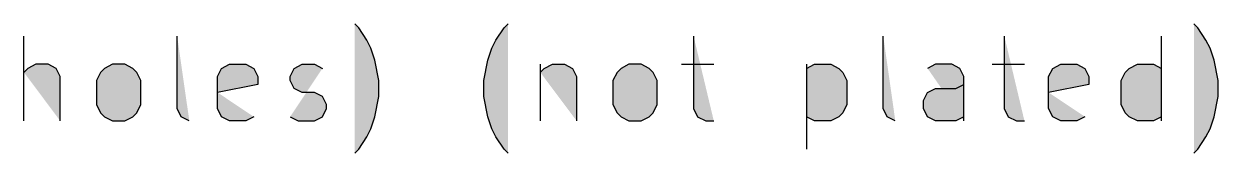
# Model space of a CAD drawing. Header units: millimetres. Extents: x 261 to 540, y 298 to 461.
# Drawn here: x 420.3 to 540.2, y 298.5 to 311.5 of the extents above; entities that cross this region are included whole.
import ezdxf

# ---------------------------------------------------------------- set-up
doc = ezdxf.new("R2010")
doc.units = ezdxf.units.MM
doc.header["$MEASUREMENT"] = 0
doc.layers.add('Layer 1', color=7, linetype='Continuous', lineweight=0)

# ---------------------------------------------------------------- blocks, each defined once
blk = doc.blocks.new('Block_4')
at = {"layer": 'Layer 1', "transparency": 33554687}
h = blk.add_hatch(color=7, dxfattribs=at)
h.dxf.hatch_style = 2
edge = h.paths.add_edge_path()
edge.add_spline(control_points=[(453.54, 298.49), (453.54, 298.49), (453.95, 298.89), (453.95, 298.89), (453.95, 298.89), (454.75, 300.11), (454.75, 300.11), (454.75, 300.11), (455.16, 300.92), (455.16, 300.92), (455.16, 300.92), (455.57, 302.13), (455.57, 302.13), (455.57, 302.13), (455.97, 304.16), (455.97, 304.16), (455.97, 304.16), (455.97, 305.78), (455.97, 305.78), (455.97, 305.78), (455.57, 307.8), (455.57, 307.8), (455.57, 307.8), (455.16, 309.02), (455.16, 309.02), (455.16, 309.02), (454.75, 309.83), (454.75, 309.83), (454.75, 309.83), (453.95, 311.04), (453.95, 311.04), (453.95, 311.04), (453.54, 311.45), (453.54, 311.45)], knot_values=[0, 0, 0, 0, 1, 1, 1, 2, 2, 2, 3, 3, 3, 4, 4, 4, 5, 5, 5, 6, 6, 6, 7, 7, 7, 8, 8, 8, 9, 9, 9, 10, 10, 10, 11, 11, 11, 11], degree=3, periodic=0)
edge.add_line((453.54, 311.45), (453.54, 298.49))
h = blk.add_hatch(color=7, dxfattribs=at)
h.dxf.hatch_style = 2
edge = h.paths.add_edge_path()
edge.add_spline(control_points=[(468.93, 298.49), (468.93, 298.49), (468.53, 298.89), (468.53, 298.89), (468.53, 298.89), (467.71, 300.11), (467.71, 300.11), (467.71, 300.11), (467.31, 300.92), (467.31, 300.92), (467.31, 300.92), (466.91, 302.13), (466.91, 302.13), (466.91, 302.13), (466.5, 304.16), (466.5, 304.16), (466.5, 304.16), (466.5, 305.78), (466.5, 305.78), (466.5, 305.78), (466.91, 307.8), (466.91, 307.8), (466.91, 307.8), (467.31, 309.02), (467.31, 309.02), (467.31, 309.02), (467.71, 309.83), (467.71, 309.83), (467.71, 309.83), (468.53, 311.04), (468.53, 311.04), (468.53, 311.04), (468.93, 311.45), (468.93, 311.45)], knot_values=[0, 0, 0, 0, 1, 1, 1, 2, 2, 2, 3, 3, 3, 4, 4, 4, 5, 5, 5, 6, 6, 6, 7, 7, 7, 8, 8, 8, 9, 9, 9, 10, 10, 10, 11, 11, 11, 11], degree=3, periodic=0)
edge.add_line((468.93, 311.45), (468.93, 298.49))
h = blk.add_hatch(color=7, dxfattribs=at)
h.dxf.hatch_style = 2
edge = h.paths.add_edge_path()
edge.add_spline(control_points=[(537.77, 298.49), (537.77, 298.49), (538.18, 298.89), (538.18, 298.89), (538.18, 298.89), (538.98, 300.11), (538.98, 300.11), (538.98, 300.11), (539.39, 300.92), (539.39, 300.92), (539.39, 300.92), (539.79, 302.13), (539.79, 302.13), (539.79, 302.13), (540.2, 304.16), (540.2, 304.16), (540.2, 304.16), (540.2, 305.78), (540.2, 305.78), (540.2, 305.78), (539.79, 307.8), (539.79, 307.8), (539.79, 307.8), (539.39, 309.02), (539.39, 309.02), (539.39, 309.02), (538.98, 309.83), (538.98, 309.83), (538.98, 309.83), (538.18, 311.04), (538.18, 311.04), (538.18, 311.04), (537.77, 311.45), (537.77, 311.45)], knot_values=[0, 0, 0, 0, 1, 1, 1, 2, 2, 2, 3, 3, 3, 4, 4, 4, 5, 5, 5, 6, 6, 6, 7, 7, 7, 8, 8, 8, 9, 9, 9, 10, 10, 10, 11, 11, 11, 11], degree=3, periodic=0)
edge.add_line((537.77, 311.45), (537.77, 298.49))
h = blk.add_hatch(color=7, dxfattribs=at)
h.dxf.hatch_style = 2
edge = h.paths.add_edge_path()
edge.add_spline(control_points=[(420.34, 301.73), (420.34, 301.73), (420.34, 310.23), (420.34, 310.23)], knot_values=[0, 0, 0, 0, 1, 1, 1, 1], degree=3, periodic=0)
edge.add_line((420.34, 310.23), (420.34, 301.73))
h = blk.add_hatch(color=7, dxfattribs=at)
h.dxf.hatch_style = 2
edge = h.paths.add_edge_path()
edge.add_spline(control_points=[(436.94, 301.73), (436.94, 301.73), (436.13, 302.13), (436.13, 302.13), (436.13, 302.13), (435.72, 302.95), (435.72, 302.95), (435.72, 302.95), (435.72, 310.23), (435.72, 310.23)], knot_values=[0, 0, 0, 0, 1, 1, 1, 2, 2, 2, 3, 3, 3, 3], degree=3, periodic=0)
edge.add_line((435.72, 310.23), (436.94, 301.73))
h = blk.add_hatch(color=7, dxfattribs=at)
h.dxf.hatch_style = 2
edge = h.paths.add_edge_path()
edge.add_spline(control_points=[(487.55, 310.23), (487.55, 310.23), (487.55, 302.95), (487.55, 302.95), (487.55, 302.95), (487.96, 302.13), (487.96, 302.13), (487.96, 302.13), (488.77, 301.73), (488.77, 301.73), (488.77, 301.73), (489.58, 301.73), (489.58, 301.73)], knot_values=[0, 0, 0, 0, 1, 1, 1, 2, 2, 2, 3, 3, 3, 4, 4, 4, 4], degree=3, periodic=0)
edge.add_line((489.58, 301.73), (487.55, 310.23))
h = blk.add_hatch(color=7, dxfattribs=at)
h.dxf.hatch_style = 2
edge = h.paths.add_edge_path()
edge.add_spline(control_points=[(507.8, 301.73), (507.8, 301.73), (506.99, 302.13), (506.99, 302.13), (506.99, 302.13), (506.59, 302.95), (506.59, 302.95), (506.59, 302.95), (506.59, 310.23), (506.59, 310.23)], knot_values=[0, 0, 0, 0, 1, 1, 1, 2, 2, 2, 3, 3, 3, 3], degree=3, periodic=0)
edge.add_line((506.59, 310.23), (507.8, 301.73))
h = blk.add_hatch(color=7, dxfattribs=at)
h.dxf.hatch_style = 2
edge = h.paths.add_edge_path()
edge.add_spline(control_points=[(518.74, 310.23), (518.74, 310.23), (518.74, 302.95), (518.74, 302.95), (518.74, 302.95), (519.14, 302.13), (519.14, 302.13), (519.14, 302.13), (519.95, 301.73), (519.95, 301.73), (519.95, 301.73), (520.76, 301.73), (520.76, 301.73)], knot_values=[0, 0, 0, 0, 1, 1, 1, 2, 2, 2, 3, 3, 3, 4, 4, 4, 4], degree=3, periodic=0)
edge.add_line((520.76, 301.73), (518.74, 310.23))
h = blk.add_hatch(color=7, dxfattribs=at)
h.dxf.hatch_style = 2
edge = h.paths.add_edge_path()
edge.add_spline(control_points=[(534.53, 301.73), (534.53, 301.73), (534.53, 310.23), (534.53, 310.23)], knot_values=[0, 0, 0, 0, 1, 1, 1, 1], degree=3, periodic=0)
edge.add_line((534.53, 310.23), (534.53, 301.73))
h = blk.add_hatch(color=7, dxfattribs=at)
h.dxf.hatch_style = 2
edge = h.paths.add_edge_path()
edge.add_spline(control_points=[(423.98, 301.73), (423.98, 301.73), (423.98, 306.18), (423.98, 306.18), (423.98, 306.18), (423.58, 306.99), (423.58, 306.99), (423.58, 306.99), (422.76, 307.4), (422.76, 307.4), (422.76, 307.4), (421.55, 307.4), (421.55, 307.4), (421.55, 307.4), (420.74, 306.99), (420.74, 306.99), (420.74, 306.99), (420.34, 306.59), (420.34, 306.59)], knot_values=[0, 0, 0, 0, 1, 1, 1, 2, 2, 2, 3, 3, 3, 4, 4, 4, 5, 5, 5, 6, 6, 6, 6], degree=3, periodic=0)
edge.add_line((420.34, 306.59), (423.98, 301.73))
h = blk.add_hatch(color=7, dxfattribs=at)
h.dxf.hatch_style = 2
edge = h.paths.add_edge_path()
edge.add_spline(control_points=[(429.24, 301.73), (429.24, 301.73), (428.44, 302.13), (428.44, 302.13), (428.44, 302.13), (428.03, 302.54), (428.03, 302.54), (428.03, 302.54), (427.62, 303.35), (427.62, 303.35), (427.62, 303.35), (427.62, 305.78), (427.62, 305.78), (427.62, 305.78), (428.03, 306.59), (428.03, 306.59), (428.03, 306.59), (428.44, 306.99), (428.44, 306.99), (428.44, 306.99), (429.24, 307.4), (429.24, 307.4), (429.24, 307.4), (430.46, 307.4), (430.46, 307.4), (430.46, 307.4), (431.27, 306.99), (431.27, 306.99), (431.27, 306.99), (431.68, 306.59), (431.68, 306.59), (431.68, 306.59), (432.08, 305.78), (432.08, 305.78), (432.08, 305.78), (432.08, 303.35), (432.08, 303.35), (432.08, 303.35), (431.68, 302.54), (431.68, 302.54), (431.68, 302.54), (431.27, 302.13), (431.27, 302.13), (431.27, 302.13), (430.46, 301.73), (430.46, 301.73), (430.46, 301.73), (429.24, 301.73), (429.24, 301.73)], knot_values=[0, 0, 0, 0, 1, 1, 1, 2, 2, 2, 3, 3, 3, 4, 4, 4, 5, 5, 5, 6, 6, 6, 7, 7, 7, 8, 8, 8, 9, 9, 9, 10, 10, 10, 11, 11, 11, 12, 12, 12, 13, 13, 13, 14, 14, 14, 15, 15, 15, 16, 16, 16, 16], degree=3, periodic=0)
edge.add_line((429.24, 301.73), (429.24, 301.73))
h = blk.add_hatch(color=7, dxfattribs=at)
h.dxf.hatch_style = 2
edge = h.paths.add_edge_path()
edge.add_spline(control_points=[(443.42, 302.13), (443.42, 302.13), (442.61, 301.73), (442.61, 301.73), (442.61, 301.73), (440.99, 301.73), (440.99, 301.73), (440.99, 301.73), (440.18, 302.13), (440.18, 302.13), (440.18, 302.13), (439.77, 302.95), (439.77, 302.95), (439.77, 302.95), (439.77, 306.18), (439.77, 306.18), (439.77, 306.18), (440.18, 306.99), (440.18, 306.99), (440.18, 306.99), (440.99, 307.4), (440.99, 307.4), (440.99, 307.4), (442.61, 307.4), (442.61, 307.4), (442.61, 307.4), (443.42, 306.99), (443.42, 306.99), (443.42, 306.99), (443.82, 306.18), (443.82, 306.18), (443.82, 306.18), (443.82, 305.37), (443.82, 305.37), (443.82, 305.37), (439.77, 304.57), (439.77, 304.57)], knot_values=[0, 0, 0, 0, 1, 1, 1, 2, 2, 2, 3, 3, 3, 4, 4, 4, 5, 5, 5, 6, 6, 6, 7, 7, 7, 8, 8, 8, 9, 9, 9, 10, 10, 10, 11, 11, 11, 12, 12, 12, 12], degree=3, periodic=0)
edge.add_line((439.77, 304.57), (443.42, 302.13))
h = blk.add_hatch(color=7, dxfattribs=at)
h.dxf.hatch_style = 2
edge = h.paths.add_edge_path()
edge.add_spline(control_points=[(447.06, 302.13), (447.06, 302.13), (447.87, 301.73), (447.87, 301.73), (447.87, 301.73), (449.49, 301.73), (449.49, 301.73), (449.49, 301.73), (450.3, 302.13), (450.3, 302.13), (450.3, 302.13), (450.71, 302.95), (450.71, 302.95), (450.71, 302.95), (450.71, 303.35), (450.71, 303.35), (450.71, 303.35), (450.3, 304.16), (450.3, 304.16), (450.3, 304.16), (449.49, 304.57), (449.49, 304.57), (449.49, 304.57), (448.28, 304.57), (448.28, 304.57), (448.28, 304.57), (447.47, 304.97), (447.47, 304.97), (447.47, 304.97), (447.06, 305.78), (447.06, 305.78), (447.06, 305.78), (447.06, 306.18), (447.06, 306.18), (447.06, 306.18), (447.47, 306.99), (447.47, 306.99), (447.47, 306.99), (448.28, 307.4), (448.28, 307.4), (448.28, 307.4), (449.49, 307.4), (449.49, 307.4), (449.49, 307.4), (450.3, 306.99), (450.3, 306.99)], knot_values=[0, 0, 0, 0, 1, 1, 1, 2, 2, 2, 3, 3, 3, 4, 4, 4, 5, 5, 5, 6, 6, 6, 7, 7, 7, 8, 8, 8, 9, 9, 9, 10, 10, 10, 11, 11, 11, 12, 12, 12, 13, 13, 13, 14, 14, 14, 15, 15, 15, 15], degree=3, periodic=0)
edge.add_line((450.3, 306.99), (447.06, 302.13))
h = blk.add_hatch(color=7, dxfattribs=at)
h.dxf.hatch_style = 2
edge = h.paths.add_edge_path()
edge.add_spline(control_points=[(472.17, 307.4), (472.17, 307.4), (472.17, 301.73), (472.17, 301.73)], knot_values=[0, 0, 0, 0, 1, 1, 1, 1], degree=3, periodic=0)
edge.add_line((472.17, 301.73), (472.17, 307.4))
h = blk.add_hatch(color=7, dxfattribs=at)
h.dxf.hatch_style = 2
edge = h.paths.add_edge_path()
edge.add_spline(control_points=[(472.17, 306.59), (472.17, 306.59), (472.57, 306.99), (472.57, 306.99), (472.57, 306.99), (473.39, 307.4), (473.39, 307.4), (473.39, 307.4), (474.59, 307.4), (474.59, 307.4), (474.59, 307.4), (475.41, 306.99), (475.41, 306.99), (475.41, 306.99), (475.81, 306.18), (475.81, 306.18), (475.81, 306.18), (475.81, 301.73), (475.81, 301.73)], knot_values=[0, 0, 0, 0, 1, 1, 1, 2, 2, 2, 3, 3, 3, 4, 4, 4, 5, 5, 5, 6, 6, 6, 6], degree=3, periodic=0)
edge.add_line((475.81, 301.73), (472.17, 306.59))
h = blk.add_hatch(color=7, dxfattribs=at)
h.dxf.hatch_style = 2
edge = h.paths.add_edge_path()
edge.add_spline(control_points=[(481.07, 301.73), (481.07, 301.73), (480.27, 302.13), (480.27, 302.13), (480.27, 302.13), (479.87, 302.54), (479.87, 302.54), (479.87, 302.54), (479.45, 303.35), (479.45, 303.35), (479.45, 303.35), (479.45, 305.78), (479.45, 305.78), (479.45, 305.78), (479.87, 306.59), (479.87, 306.59), (479.87, 306.59), (480.27, 306.99), (480.27, 306.99), (480.27, 306.99), (481.07, 307.4), (481.07, 307.4), (481.07, 307.4), (482.29, 307.4), (482.29, 307.4), (482.29, 307.4), (483.1, 306.99), (483.1, 306.99), (483.1, 306.99), (483.51, 306.59), (483.51, 306.59), (483.51, 306.59), (483.91, 305.78), (483.91, 305.78), (483.91, 305.78), (483.91, 303.35), (483.91, 303.35), (483.91, 303.35), (483.51, 302.54), (483.51, 302.54), (483.51, 302.54), (483.1, 302.13), (483.1, 302.13), (483.1, 302.13), (482.29, 301.73), (482.29, 301.73), (482.29, 301.73), (481.07, 301.73), (481.07, 301.73)], knot_values=[0, 0, 0, 0, 1, 1, 1, 2, 2, 2, 3, 3, 3, 4, 4, 4, 5, 5, 5, 6, 6, 6, 7, 7, 7, 8, 8, 8, 9, 9, 9, 10, 10, 10, 11, 11, 11, 12, 12, 12, 13, 13, 13, 14, 14, 14, 15, 15, 15, 16, 16, 16, 16], degree=3, periodic=0)
edge.add_line((481.07, 301.73), (481.07, 301.73))
h = blk.add_hatch(color=7, dxfattribs=at)
h.dxf.hatch_style = 2
edge = h.paths.add_edge_path()
edge.add_spline(control_points=[(486.34, 307.4), (486.34, 307.4), (489.58, 307.4), (489.58, 307.4)], knot_values=[0, 0, 0, 0, 1, 1, 1, 1], degree=3, periodic=0)
edge.add_line((489.58, 307.4), (486.34, 307.4))
h = blk.add_hatch(color=7, dxfattribs=at)
h.dxf.hatch_style = 2
edge = h.paths.add_edge_path()
edge.add_spline(control_points=[(498.89, 307.4), (498.89, 307.4), (498.89, 298.89), (498.89, 298.89)], knot_values=[0, 0, 0, 0, 1, 1, 1, 1], degree=3, periodic=0)
edge.add_line((498.89, 298.89), (498.89, 307.4))
h = blk.add_hatch(color=7, dxfattribs=at)
h.dxf.hatch_style = 2
edge = h.paths.add_edge_path()
edge.add_spline(control_points=[(498.89, 306.99), (498.89, 306.99), (499.7, 307.4), (499.7, 307.4), (499.7, 307.4), (501.32, 307.4), (501.32, 307.4), (501.32, 307.4), (502.13, 306.99), (502.13, 306.99), (502.13, 306.99), (502.54, 306.59), (502.54, 306.59), (502.54, 306.59), (502.94, 305.78), (502.94, 305.78), (502.94, 305.78), (502.94, 303.35), (502.94, 303.35), (502.94, 303.35), (502.54, 302.54), (502.54, 302.54), (502.54, 302.54), (502.13, 302.13), (502.13, 302.13), (502.13, 302.13), (501.32, 301.73), (501.32, 301.73), (501.32, 301.73), (499.7, 301.73), (499.7, 301.73), (499.7, 301.73), (498.89, 302.13), (498.89, 302.13)], knot_values=[0, 0, 0, 0, 1, 1, 1, 2, 2, 2, 3, 3, 3, 4, 4, 4, 5, 5, 5, 6, 6, 6, 7, 7, 7, 8, 8, 8, 9, 9, 9, 10, 10, 10, 11, 11, 11, 11], degree=3, periodic=0)
edge.add_line((498.89, 302.13), (498.89, 306.99))
h = blk.add_hatch(color=7, dxfattribs=at)
h.dxf.hatch_style = 2
edge = h.paths.add_edge_path()
edge.add_spline(control_points=[(514.68, 301.73), (514.68, 301.73), (514.68, 306.18), (514.68, 306.18), (514.68, 306.18), (514.28, 306.99), (514.28, 306.99), (514.28, 306.99), (513.47, 307.4), (513.47, 307.4), (513.47, 307.4), (511.85, 307.4), (511.85, 307.4), (511.85, 307.4), (511.04, 306.99), (511.04, 306.99)], knot_values=[0, 0, 0, 0, 1, 1, 1, 2, 2, 2, 3, 3, 3, 4, 4, 4, 5, 5, 5, 5], degree=3, periodic=0)
edge.add_line((511.04, 306.99), (514.68, 301.73))
h = blk.add_hatch(color=7, dxfattribs=at)
h.dxf.hatch_style = 2
edge = h.paths.add_edge_path()
edge.add_spline(control_points=[(517.52, 307.4), (517.52, 307.4), (520.76, 307.4), (520.76, 307.4)], knot_values=[0, 0, 0, 0, 1, 1, 1, 1], degree=3, periodic=0)
edge.add_line((520.76, 307.4), (517.52, 307.4))
h = blk.add_hatch(color=7, dxfattribs=at)
h.dxf.hatch_style = 2
edge = h.paths.add_edge_path()
edge.add_spline(control_points=[(526.84, 302.13), (526.84, 302.13), (526.02, 301.73), (526.02, 301.73), (526.02, 301.73), (524.4, 301.73), (524.4, 301.73), (524.4, 301.73), (523.6, 302.13), (523.6, 302.13), (523.6, 302.13), (523.19, 302.95), (523.19, 302.95), (523.19, 302.95), (523.19, 306.18), (523.19, 306.18), (523.19, 306.18), (523.6, 306.99), (523.6, 306.99), (523.6, 306.99), (524.4, 307.4), (524.4, 307.4), (524.4, 307.4), (526.02, 307.4), (526.02, 307.4), (526.02, 307.4), (526.84, 306.99), (526.84, 306.99), (526.84, 306.99), (527.24, 306.18), (527.24, 306.18), (527.24, 306.18), (527.24, 305.37), (527.24, 305.37), (527.24, 305.37), (523.19, 304.57), (523.19, 304.57)], knot_values=[0, 0, 0, 0, 1, 1, 1, 2, 2, 2, 3, 3, 3, 4, 4, 4, 5, 5, 5, 6, 6, 6, 7, 7, 7, 8, 8, 8, 9, 9, 9, 10, 10, 10, 11, 11, 11, 12, 12, 12, 12], degree=3, periodic=0)
edge.add_line((523.19, 304.57), (526.84, 302.13))
h = blk.add_hatch(color=7, dxfattribs=at)
h.dxf.hatch_style = 2
edge = h.paths.add_edge_path()
edge.add_spline(control_points=[(534.53, 302.13), (534.53, 302.13), (533.72, 301.73), (533.72, 301.73), (533.72, 301.73), (532.1, 301.73), (532.1, 301.73), (532.1, 301.73), (531.29, 302.13), (531.29, 302.13), (531.29, 302.13), (530.88, 302.54), (530.88, 302.54), (530.88, 302.54), (530.48, 303.35), (530.48, 303.35), (530.48, 303.35), (530.48, 305.78), (530.48, 305.78), (530.48, 305.78), (530.88, 306.59), (530.88, 306.59), (530.88, 306.59), (531.29, 306.99), (531.29, 306.99), (531.29, 306.99), (532.1, 307.4), (532.1, 307.4), (532.1, 307.4), (533.72, 307.4), (533.72, 307.4), (533.72, 307.4), (534.53, 306.99), (534.53, 306.99)], knot_values=[0, 0, 0, 0, 1, 1, 1, 2, 2, 2, 3, 3, 3, 4, 4, 4, 5, 5, 5, 6, 6, 6, 7, 7, 7, 8, 8, 8, 9, 9, 9, 10, 10, 10, 11, 11, 11, 11], degree=3, periodic=0)
edge.add_line((534.53, 306.99), (534.53, 302.13))
h = blk.add_hatch(color=7, dxfattribs=at)
h.dxf.hatch_style = 2
edge = h.paths.add_edge_path()
edge.add_spline(control_points=[(514.68, 302.13), (514.68, 302.13), (513.88, 301.73), (513.88, 301.73), (513.88, 301.73), (511.85, 301.73), (511.85, 301.73), (511.85, 301.73), (511.04, 302.13), (511.04, 302.13), (511.04, 302.13), (510.64, 302.95), (510.64, 302.95), (510.64, 302.95), (510.64, 303.75), (510.64, 303.75), (510.64, 303.75), (511.04, 304.57), (511.04, 304.57), (511.04, 304.57), (511.85, 304.97), (511.85, 304.97), (511.85, 304.97), (513.88, 304.97), (513.88, 304.97), (513.88, 304.97), (514.68, 305.37), (514.68, 305.37)], knot_values=[0, 0, 0, 0, 1, 1, 1, 2, 2, 2, 3, 3, 3, 4, 4, 4, 5, 5, 5, 6, 6, 6, 7, 7, 7, 8, 8, 8, 9, 9, 9, 9], degree=3, periodic=0)
edge.add_line((514.68, 305.37), (514.68, 302.13))
at = {"layer": 'Layer 1', "color": 7, "lineweight": 30}
for points, knots in [([(453.54, 298.49), (453.54, 298.49), (453.95, 298.89), (453.95, 298.89), (453.95, 298.89), (454.75, 300.11), (454.75, 300.11), (454.75, 300.11), (455.16, 300.92), (455.16, 300.92), (455.16, 300.92), (455.57, 302.13), (455.57, 302.13), (455.57, 302.13), (455.97, 304.16), (455.97, 304.16), (455.97, 304.16), (455.97, 305.78), (455.97, 305.78), (455.97, 305.78), (455.57, 307.8), (455.57, 307.8), (455.57, 307.8), (455.16, 309.02), (455.16, 309.02), (455.16, 309.02), (454.75, 309.83), (454.75, 309.83), (454.75, 309.83), (453.95, 311.04), (453.95, 311.04), (453.95, 311.04), (453.54, 311.45), (453.54, 311.45)], [0, 0, 0, 0, 1, 1, 1, 2, 2, 2, 3, 3, 3, 4, 4, 4, 5, 5, 5, 6, 6, 6, 7, 7, 7, 8, 8, 8, 9, 9, 9, 10, 10, 10, 11, 11, 11, 11]), ([(468.93, 298.49), (468.93, 298.49), (468.53, 298.89), (468.53, 298.89), (468.53, 298.89), (467.71, 300.11), (467.71, 300.11), (467.71, 300.11), (467.31, 300.92), (467.31, 300.92), (467.31, 300.92), (466.91, 302.13), (466.91, 302.13), (466.91, 302.13), (466.5, 304.16), (466.5, 304.16), (466.5, 304.16), (466.5, 305.78), (466.5, 305.78), (466.5, 305.78), (466.91, 307.8), (466.91, 307.8), (466.91, 307.8), (467.31, 309.02), (467.31, 309.02), (467.31, 309.02), (467.71, 309.83), (467.71, 309.83), (467.71, 309.83), (468.53, 311.04), (468.53, 311.04), (468.53, 311.04), (468.93, 311.45), (468.93, 311.45)], [0, 0, 0, 0, 1, 1, 1, 2, 2, 2, 3, 3, 3, 4, 4, 4, 5, 5, 5, 6, 6, 6, 7, 7, 7, 8, 8, 8, 9, 9, 9, 10, 10, 10, 11, 11, 11, 11]), ([(537.77, 298.49), (537.77, 298.49), (538.18, 298.89), (538.18, 298.89), (538.18, 298.89), (538.98, 300.11), (538.98, 300.11), (538.98, 300.11), (539.39, 300.92), (539.39, 300.92), (539.39, 300.92), (539.79, 302.13), (539.79, 302.13), (539.79, 302.13), (540.2, 304.16), (540.2, 304.16), (540.2, 304.16), (540.2, 305.78), (540.2, 305.78), (540.2, 305.78), (539.79, 307.8), (539.79, 307.8), (539.79, 307.8), (539.39, 309.02), (539.39, 309.02), (539.39, 309.02), (538.98, 309.83), (538.98, 309.83), (538.98, 309.83), (538.18, 311.04), (538.18, 311.04), (538.18, 311.04), (537.77, 311.45), (537.77, 311.45)], [0, 0, 0, 0, 1, 1, 1, 2, 2, 2, 3, 3, 3, 4, 4, 4, 5, 5, 5, 6, 6, 6, 7, 7, 7, 8, 8, 8, 9, 9, 9, 10, 10, 10, 11, 11, 11, 11]), ([(436.94, 301.73), (436.94, 301.73), (436.13, 302.13), (436.13, 302.13), (436.13, 302.13), (435.72, 302.95), (435.72, 302.95), (435.72, 302.95), (435.72, 310.23), (435.72, 310.23)], [0, 0, 0, 0, 1, 1, 1, 2, 2, 2, 3, 3, 3, 3]), ([(487.55, 310.23), (487.55, 310.23), (487.55, 302.95), (487.55, 302.95), (487.55, 302.95), (487.96, 302.13), (487.96, 302.13), (487.96, 302.13), (488.77, 301.73), (488.77, 301.73), (488.77, 301.73), (489.58, 301.73), (489.58, 301.73)], [0, 0, 0, 0, 1, 1, 1, 2, 2, 2, 3, 3, 3, 4, 4, 4, 4]), ([(507.8, 301.73), (507.8, 301.73), (506.99, 302.13), (506.99, 302.13), (506.99, 302.13), (506.59, 302.95), (506.59, 302.95), (506.59, 302.95), (506.59, 310.23), (506.59, 310.23)], [0, 0, 0, 0, 1, 1, 1, 2, 2, 2, 3, 3, 3, 3]), ([(518.74, 310.23), (518.74, 310.23), (518.74, 302.95), (518.74, 302.95), (518.74, 302.95), (519.14, 302.13), (519.14, 302.13), (519.14, 302.13), (519.95, 301.73), (519.95, 301.73), (519.95, 301.73), (520.76, 301.73), (520.76, 301.73)], [0, 0, 0, 0, 1, 1, 1, 2, 2, 2, 3, 3, 3, 4, 4, 4, 4]), ([(423.98, 301.73), (423.98, 301.73), (423.98, 306.18), (423.98, 306.18), (423.98, 306.18), (423.58, 306.99), (423.58, 306.99), (423.58, 306.99), (422.76, 307.4), (422.76, 307.4), (422.76, 307.4), (421.55, 307.4), (421.55, 307.4), (421.55, 307.4), (420.74, 306.99), (420.74, 306.99), (420.74, 306.99), (420.34, 306.59), (420.34, 306.59)], [0, 0, 0, 0, 1, 1, 1, 2, 2, 2, 3, 3, 3, 4, 4, 4, 5, 5, 5, 6, 6, 6, 6]), ([(429.24, 301.73), (429.24, 301.73), (428.44, 302.13), (428.44, 302.13), (428.44, 302.13), (428.03, 302.54), (428.03, 302.54), (428.03, 302.54), (427.62, 303.35), (427.62, 303.35), (427.62, 303.35), (427.62, 305.78), (427.62, 305.78), (427.62, 305.78), (428.03, 306.59), (428.03, 306.59), (428.03, 306.59), (428.44, 306.99), (428.44, 306.99), (428.44, 306.99), (429.24, 307.4), (429.24, 307.4), (429.24, 307.4), (430.46, 307.4), (430.46, 307.4), (430.46, 307.4), (431.27, 306.99), (431.27, 306.99), (431.27, 306.99), (431.68, 306.59), (431.68, 306.59), (431.68, 306.59), (432.08, 305.78), (432.08, 305.78), (432.08, 305.78), (432.08, 303.35), (432.08, 303.35), (432.08, 303.35), (431.68, 302.54), (431.68, 302.54), (431.68, 302.54), (431.27, 302.13), (431.27, 302.13), (431.27, 302.13), (430.46, 301.73), (430.46, 301.73), (430.46, 301.73), (429.24, 301.73), (429.24, 301.73)], [0, 0, 0, 0, 1, 1, 1, 2, 2, 2, 3, 3, 3, 4, 4, 4, 5, 5, 5, 6, 6, 6, 7, 7, 7, 8, 8, 8, 9, 9, 9, 10, 10, 10, 11, 11, 11, 12, 12, 12, 13, 13, 13, 14, 14, 14, 15, 15, 15, 16, 16, 16, 16]), ([(443.42, 302.13), (443.42, 302.13), (442.61, 301.73), (442.61, 301.73), (442.61, 301.73), (440.99, 301.73), (440.99, 301.73), (440.99, 301.73), (440.18, 302.13), (440.18, 302.13), (440.18, 302.13), (439.77, 302.95), (439.77, 302.95), (439.77, 302.95), (439.77, 306.18), (439.77, 306.18), (439.77, 306.18), (440.18, 306.99), (440.18, 306.99), (440.18, 306.99), (440.99, 307.4), (440.99, 307.4), (440.99, 307.4), (442.61, 307.4), (442.61, 307.4), (442.61, 307.4), (443.42, 306.99), (443.42, 306.99), (443.42, 306.99), (443.82, 306.18), (443.82, 306.18), (443.82, 306.18), (443.82, 305.37), (443.82, 305.37), (443.82, 305.37), (439.77, 304.57), (439.77, 304.57)], [0, 0, 0, 0, 1, 1, 1, 2, 2, 2, 3, 3, 3, 4, 4, 4, 5, 5, 5, 6, 6, 6, 7, 7, 7, 8, 8, 8, 9, 9, 9, 10, 10, 10, 11, 11, 11, 12, 12, 12, 12]), ([(447.06, 302.13), (447.06, 302.13), (447.87, 301.73), (447.87, 301.73), (447.87, 301.73), (449.49, 301.73), (449.49, 301.73), (449.49, 301.73), (450.3, 302.13), (450.3, 302.13), (450.3, 302.13), (450.71, 302.95), (450.71, 302.95), (450.71, 302.95), (450.71, 303.35), (450.71, 303.35), (450.71, 303.35), (450.3, 304.16), (450.3, 304.16), (450.3, 304.16), (449.49, 304.57), (449.49, 304.57), (449.49, 304.57), (448.28, 304.57), (448.28, 304.57), (448.28, 304.57), (447.47, 304.97), (447.47, 304.97), (447.47, 304.97), (447.06, 305.78), (447.06, 305.78), (447.06, 305.78), (447.06, 306.18), (447.06, 306.18), (447.06, 306.18), (447.47, 306.99), (447.47, 306.99), (447.47, 306.99), (448.28, 307.4), (448.28, 307.4), (448.28, 307.4), (449.49, 307.4), (449.49, 307.4), (449.49, 307.4), (450.3, 306.99), (450.3, 306.99)], [0, 0, 0, 0, 1, 1, 1, 2, 2, 2, 3, 3, 3, 4, 4, 4, 5, 5, 5, 6, 6, 6, 7, 7, 7, 8, 8, 8, 9, 9, 9, 10, 10, 10, 11, 11, 11, 12, 12, 12, 13, 13, 13, 14, 14, 14, 15, 15, 15, 15]), ([(472.17, 306.59), (472.17, 306.59), (472.57, 306.99), (472.57, 306.99), (472.57, 306.99), (473.39, 307.4), (473.39, 307.4), (473.39, 307.4), (474.59, 307.4), (474.59, 307.4), (474.59, 307.4), (475.41, 306.99), (475.41, 306.99), (475.41, 306.99), (475.81, 306.18), (475.81, 306.18), (475.81, 306.18), (475.81, 301.73), (475.81, 301.73)], [0, 0, 0, 0, 1, 1, 1, 2, 2, 2, 3, 3, 3, 4, 4, 4, 5, 5, 5, 6, 6, 6, 6]), ([(481.07, 301.73), (481.07, 301.73), (480.27, 302.13), (480.27, 302.13), (480.27, 302.13), (479.87, 302.54), (479.87, 302.54), (479.87, 302.54), (479.45, 303.35), (479.45, 303.35), (479.45, 303.35), (479.45, 305.78), (479.45, 305.78), (479.45, 305.78), (479.87, 306.59), (479.87, 306.59), (479.87, 306.59), (480.27, 306.99), (480.27, 306.99), (480.27, 306.99), (481.07, 307.4), (481.07, 307.4), (481.07, 307.4), (482.29, 307.4), (482.29, 307.4), (482.29, 307.4), (483.1, 306.99), (483.1, 306.99), (483.1, 306.99), (483.51, 306.59), (483.51, 306.59), (483.51, 306.59), (483.91, 305.78), (483.91, 305.78), (483.91, 305.78), (483.91, 303.35), (483.91, 303.35), (483.91, 303.35), (483.51, 302.54), (483.51, 302.54), (483.51, 302.54), (483.1, 302.13), (483.1, 302.13), (483.1, 302.13), (482.29, 301.73), (482.29, 301.73), (482.29, 301.73), (481.07, 301.73), (481.07, 301.73)], [0, 0, 0, 0, 1, 1, 1, 2, 2, 2, 3, 3, 3, 4, 4, 4, 5, 5, 5, 6, 6, 6, 7, 7, 7, 8, 8, 8, 9, 9, 9, 10, 10, 10, 11, 11, 11, 12, 12, 12, 13, 13, 13, 14, 14, 14, 15, 15, 15, 16, 16, 16, 16]), ([(498.89, 306.99), (498.89, 306.99), (499.7, 307.4), (499.7, 307.4), (499.7, 307.4), (501.32, 307.4), (501.32, 307.4), (501.32, 307.4), (502.13, 306.99), (502.13, 306.99), (502.13, 306.99), (502.54, 306.59), (502.54, 306.59), (502.54, 306.59), (502.94, 305.78), (502.94, 305.78), (502.94, 305.78), (502.94, 303.35), (502.94, 303.35), (502.94, 303.35), (502.54, 302.54), (502.54, 302.54), (502.54, 302.54), (502.13, 302.13), (502.13, 302.13), (502.13, 302.13), (501.32, 301.73), (501.32, 301.73), (501.32, 301.73), (499.7, 301.73), (499.7, 301.73), (499.7, 301.73), (498.89, 302.13), (498.89, 302.13)], [0, 0, 0, 0, 1, 1, 1, 2, 2, 2, 3, 3, 3, 4, 4, 4, 5, 5, 5, 6, 6, 6, 7, 7, 7, 8, 8, 8, 9, 9, 9, 10, 10, 10, 11, 11, 11, 11]), ([(514.68, 301.73), (514.68, 301.73), (514.68, 306.18), (514.68, 306.18), (514.68, 306.18), (514.28, 306.99), (514.28, 306.99), (514.28, 306.99), (513.47, 307.4), (513.47, 307.4), (513.47, 307.4), (511.85, 307.4), (511.85, 307.4), (511.85, 307.4), (511.04, 306.99), (511.04, 306.99)], [0, 0, 0, 0, 1, 1, 1, 2, 2, 2, 3, 3, 3, 4, 4, 4, 5, 5, 5, 5]), ([(526.84, 302.13), (526.84, 302.13), (526.02, 301.73), (526.02, 301.73), (526.02, 301.73), (524.4, 301.73), (524.4, 301.73), (524.4, 301.73), (523.6, 302.13), (523.6, 302.13), (523.6, 302.13), (523.19, 302.95), (523.19, 302.95), (523.19, 302.95), (523.19, 306.18), (523.19, 306.18), (523.19, 306.18), (523.6, 306.99), (523.6, 306.99), (523.6, 306.99), (524.4, 307.4), (524.4, 307.4), (524.4, 307.4), (526.02, 307.4), (526.02, 307.4), (526.02, 307.4), (526.84, 306.99), (526.84, 306.99), (526.84, 306.99), (527.24, 306.18), (527.24, 306.18), (527.24, 306.18), (527.24, 305.37), (527.24, 305.37), (527.24, 305.37), (523.19, 304.57), (523.19, 304.57)], [0, 0, 0, 0, 1, 1, 1, 2, 2, 2, 3, 3, 3, 4, 4, 4, 5, 5, 5, 6, 6, 6, 7, 7, 7, 8, 8, 8, 9, 9, 9, 10, 10, 10, 11, 11, 11, 12, 12, 12, 12]), ([(534.53, 302.13), (534.53, 302.13), (533.72, 301.73), (533.72, 301.73), (533.72, 301.73), (532.1, 301.73), (532.1, 301.73), (532.1, 301.73), (531.29, 302.13), (531.29, 302.13), (531.29, 302.13), (530.88, 302.54), (530.88, 302.54), (530.88, 302.54), (530.48, 303.35), (530.48, 303.35), (530.48, 303.35), (530.48, 305.78), (530.48, 305.78), (530.48, 305.78), (530.88, 306.59), (530.88, 306.59), (530.88, 306.59), (531.29, 306.99), (531.29, 306.99), (531.29, 306.99), (532.1, 307.4), (532.1, 307.4), (532.1, 307.4), (533.72, 307.4), (533.72, 307.4), (533.72, 307.4), (534.53, 306.99), (534.53, 306.99)], [0, 0, 0, 0, 1, 1, 1, 2, 2, 2, 3, 3, 3, 4, 4, 4, 5, 5, 5, 6, 6, 6, 7, 7, 7, 8, 8, 8, 9, 9, 9, 10, 10, 10, 11, 11, 11, 11]), ([(514.68, 302.13), (514.68, 302.13), (513.88, 301.73), (513.88, 301.73), (513.88, 301.73), (511.85, 301.73), (511.85, 301.73), (511.85, 301.73), (511.04, 302.13), (511.04, 302.13), (511.04, 302.13), (510.64, 302.95), (510.64, 302.95), (510.64, 302.95), (510.64, 303.75), (510.64, 303.75), (510.64, 303.75), (511.04, 304.57), (511.04, 304.57), (511.04, 304.57), (511.85, 304.97), (511.85, 304.97), (511.85, 304.97), (513.88, 304.97), (513.88, 304.97), (513.88, 304.97), (514.68, 305.37), (514.68, 305.37)], [0, 0, 0, 0, 1, 1, 1, 2, 2, 2, 3, 3, 3, 4, 4, 4, 5, 5, 5, 6, 6, 6, 7, 7, 7, 8, 8, 8, 9, 9, 9, 9])]:
    blk.add_open_spline(points, degree=3, knots=knots, dxfattribs=at)
for points in [[(420.34, 301.73), (420.34, 301.73), (420.34, 310.23), (420.34, 310.23)], [(534.53, 301.73), (534.53, 301.73), (534.53, 310.23), (534.53, 310.23)], [(472.17, 307.4), (472.17, 307.4), (472.17, 301.73), (472.17, 301.73)], [(486.34, 307.4), (486.34, 307.4), (489.58, 307.4), (489.58, 307.4)], [(498.89, 307.4), (498.89, 307.4), (498.89, 298.89), (498.89, 298.89)], [(517.52, 307.4), (517.52, 307.4), (520.76, 307.4), (520.76, 307.4)]]:
    blk.add_open_spline(points, degree=3, dxfattribs=at)

msp = doc.modelspace()

# ---------------------------------------------------------------- block references
at = {"layer": 'Layer 1'}
msp.add_blockref('Block_4', (0, 0), dxfattribs=at)

doc.saveas('drawing.dxf')
